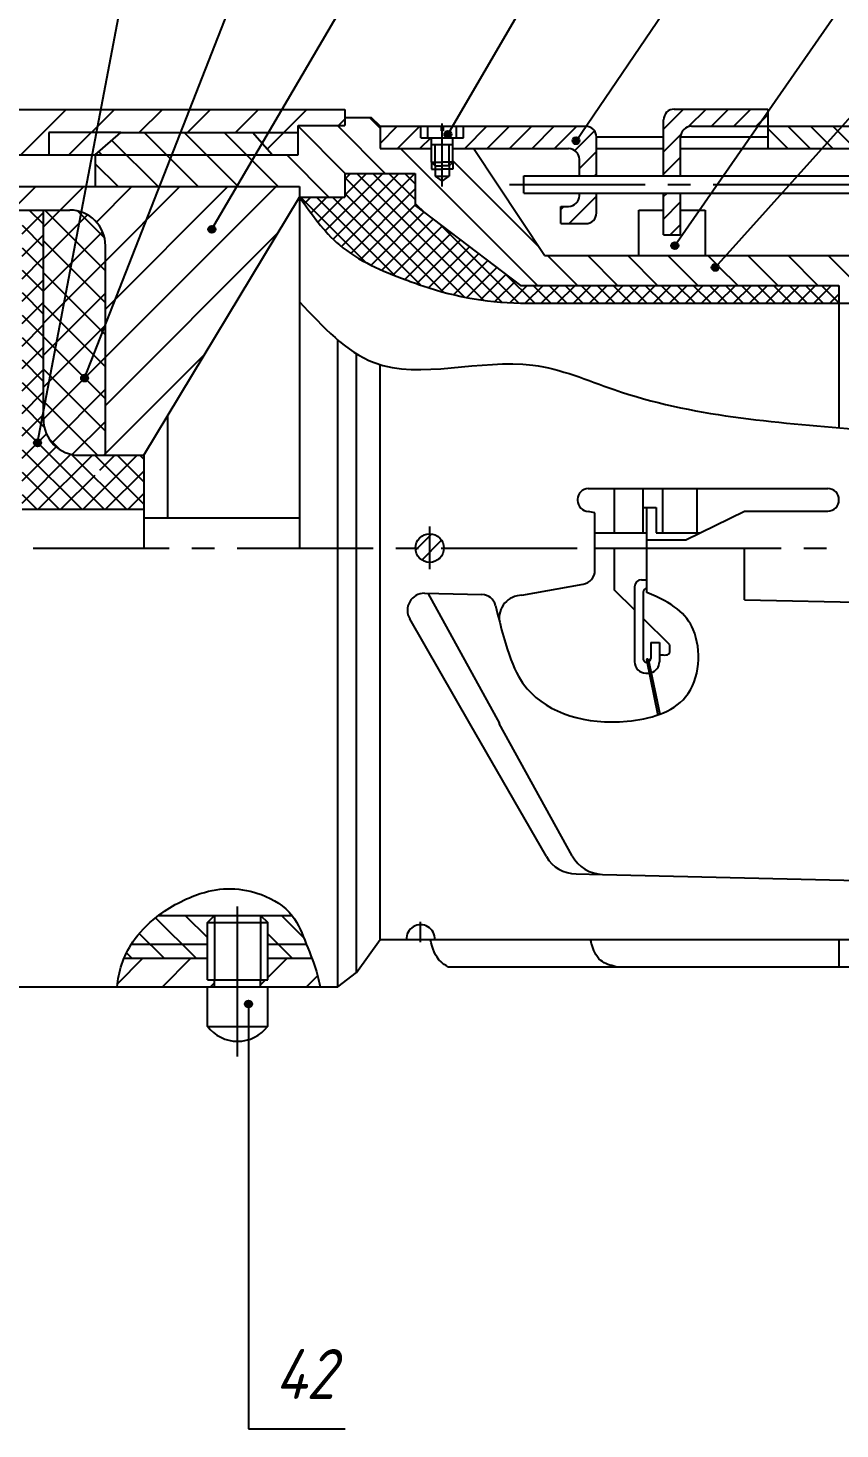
# Model space of a CAD drawing. Extents: x 8551 to 12754, y 3586 to 4451.
# Drawn here: x 10777.6 to 10891.3, y 4073.1 to 4269.3 of the extents above; entities that cross this region are included whole.
import ezdxf

# ---------------------------------------------------------------- set-up
doc = ezdxf.new("R2010")
doc.units = 0
doc.linetypes.add('CENTER2', pattern=[28.575, 19.05, -3.175, 3.175, -3.175])
doc.layers.get('0').update_dxf_attribs({"linetype": 'CONTINUOUS'})
for name, color, linetype in [('DUONGTAM', 3, 'CENTER2'), ('LIENDAM', 7, 'CONTINUOUS'), ('LIENMANH', 1, 'CONTINUOUS'), ('MATCAT', 5, 'CONTINUOUS'), ('TEXT', 6, 'CONTINUOUS')]:
    doc.layers.add(name, color=color, linetype=linetype)
doc.styles.add('CHUTH', font='vnsimple.shx', dxfattribs={"width": 0.8, "oblique": 15})

msp = doc.modelspace()

# ---------------------------------------------------------------- hatches: boundary and pattern name
at = {"layer": 'LIENDAM'}
h = msp.add_hatch(dxfattribs=at)
h.set_pattern_fill('ANSI31', color=5, scale=1.5, style=0)
h.set_pattern_definition([(45, (4571.3073, 3865.453), (-3.367596, 3.367596), [])])
h.paths.add_polyline_path([(10762.76, 4257.88), (10722.73, 4257.88), (10720.5, 4255.01, -0.231602), (10720.69, 4254.62, -1), (10719.69, 4254.62, -0.623901), (10720.5, 4255.01), (10722.73, 4257.88), (10721.68, 4257.88), (10711.82, 4255.87), (10669.8, 4255.87), (10665.88, 4251.5), (10757.78, 4251.5)])
h.paths.add_polyline_path([(10789.48, 4257.88), (10762.76, 4257.88), (10757.78, 4251.5), (10780.49, 4251.5), (10780.49, 4254.63), (10786.72, 4254.63)])
h.paths.add_polyline_path([(10790.56, 4254.63), (10786.72, 4254.63), (10784.06, 4251.5), (10786.98, 4251.5)])
h.paths.add_polyline_path([(10786.72, 4254.63), (10780.49, 4254.63), (10780.49, 4251.5), (10784.06, 4251.5)], flags=17)
h.paths.add_polyline_path([(10816.75, 4257.88), (10789.48, 4257.88), (10786.72, 4254.63), (10790.56, 4254.63), (10809.04, 4254.63), (10814.16, 4254.63)])
h.paths.add_polyline_path([(10814.16, 4254.63), (10809.04, 4254.63), (10811.71, 4251.56)])
h.paths.add_polyline_path([(10815.4, 4254.63), (10814.16, 4254.63), (10811.71, 4251.56), (10811.76, 4251.5), (10815.4, 4251.5)])
h.paths.add_polyline_path([(10821.97, 4257.88), (10816.75, 4257.88), (10814.16, 4254.63), (10815.4, 4254.63), (10815.4, 4255.62), (10821.97, 4255.62)])
edge = h.paths.add_edge_path()
edge.add_line((10669.8, 4255.87), (10646.8, 4255.87))
edge.add_spline(control_points=[(10646.8, 4255.87), (10647.11, 4254.4), (10647.38, 4252.95), (10647.61, 4251.5)], knot_values=[17.261325, 17.261325, 17.261325, 17.261325, 17.787383, 17.787383, 17.787383, 17.787383], degree=3, periodic=0)
edge.add_line((10647.61, 4251.5), (10665.88, 4251.5))
edge.add_line((10665.88, 4251.5), (10669.8, 4255.87))
edge = h.paths.add_edge_path()
edge.add_spline(control_points=[(10645.59, 4251.5), (10645.58, 4251.54), (10645.58, 4251.57), (10645.38, 4252.73), (10645.17, 4253.85), (10644.77, 4255.87)], knot_values=[17.301364, 17.301364, 17.301364, 17.301364, 17.314458, 17.314458, 17.729153, 17.729153, 17.729153, 17.729153], degree=3, periodic=0)
edge.add_line((10644.77, 4255.87), (10644.38, 4255.87))
edge.add_line((10644.38, 4255.87), (10640.52, 4251.5))
edge.add_line((10640.52, 4251.5), (10645.59, 4251.5))
h.paths.add_polyline_path([(10644.38, 4255.87), (10628.85, 4255.87), (10625.63, 4251.5), (10640.52, 4251.5)])
h.paths.add_polyline_path([(10628.85, 4255.87), (10618.85, 4255.87), (10618.85, 4254.63), (10617.04, 4254.63), (10613.25, 4248.27), (10616.39, 4248.27), (10623.75, 4251.5), (10625.63, 4251.5)])
h.paths.add_polyline_path([(10617.04, 4254.63), (10610.11, 4254.63), (10610.11, 4250.5), (10607.11, 4250.5), (10606.17, 4251.5), (10599.3, 4251.5), (10599.3, 4248.27), (10613.25, 4248.27)])
h.paths.add_polyline_path([(10604.28, 4253.5), (10599.35, 4253.5), (10599.3, 4253.39), (10599.3, 4251.5), (10606.17, 4251.5)], flags=17)
h.paths.add_polyline_path([(10596.3, 4253.5), (10592.05, 4253.5), (10590.44, 4252.21), (10590.34, 4251.5), (10596.3, 4251.5)])
h.paths.add_polyline_path([(10596.3, 4251.5), (10590.34, 4251.5), (10589.86, 4248.27), (10596.3, 4248.27)])
h.paths.add_polyline_path([(10590.34, 4251.5), (10589.55, 4251.5), (10589.55, 4248.27), (10589.86, 4248.27)])
h = msp.add_hatch(dxfattribs=at)
h.set_pattern_fill('ANSI31', color=5, scale=0.7, angle=180, style=0)
h.set_pattern_definition([(225, (10697.9407, 3674.6949), (1.571545, -1.571545), [])])
h.paths.add_polyline_path([(10868.1, 4257.92, 0.414214), (10866.6, 4256.42), (10866.6, 4248.56), (10869, 4248.56), (10869, 4254.02, -0.414214), (10870.5, 4255.52), (10881.21, 4255.52), (10881.21, 4257.92)])
h.paths.add_polyline_path([(10866.6, 4246.16), (10866.6, 4240.32), (10869, 4240.32), (10869, 4246.16)])
for points in [[(10835.9, 4254.38, 1), (10836.9, 4254.38, 1)], [(10853.84, 4253.49, 1), (10854.84, 4253.49, 1)], [(10802.83, 4241.09, 1), (10803.83, 4241.09, 1)], [(10867.68, 4238.8, 1), (10868.68, 4238.8, 1)], [(10873.34, 4235.75, 1), (10874.34, 4235.75, 1)], [(10785, 4220.25, 1), (10786, 4220.25, 1)], [(10778.41, 4211.19, 1), (10779.41, 4211.19, 1)], [(10807.96, 4132.59, 1), (10808.96, 4132.59, 1)]]:
    msp.add_hatch(color=6, dxfattribs=at).paths.add_polyline_path(points)
h = msp.add_hatch(dxfattribs=at)
h.set_pattern_fill('ANSI31', color=5, scale=0.7, angle=90, style=0)
h.set_pattern_definition([(135, (10697.9407, 3674.6949), (-1.571545, -1.571545), [])])
h.paths.add_polyline_path([(10881.21, 4255.52), (10881.21, 4252.4), (10894.93, 4252.4, -0.414214), (10896.43, 4250.9), (10896.43, 4248.56), (10898.83, 4248.56), (10898.83, 4254.02, 0.414214), (10897.33, 4255.52)])
h.paths.add_polyline_path([(10896.43, 4246.16), (10896.43, 4244.04), (10898.72, 4244.04), (10898.72, 4246.16)])
h = msp.add_hatch(dxfattribs=at)
h.set_pattern_fill('ANSI31', color=5, scale=1.5, angle=180, style=0)
h.set_pattern_definition([(225, (10697.9407, 3674.695), (3.367596, -3.367596), [])])
h.paths.add_polyline_path([(10788.42, 4238.78), (10788.42, 4209.45), (10793.8, 4209.45), (10815.62, 4245.59), (10815.62, 4247.07), (10771.49, 4247.07), (10771.49, 4243.78), (10783.42, 4243.78, -0.414214)])
h = msp.add_hatch(dxfattribs=at)
h.set_pattern_fill('ANSI37', color=4, scale=0.7, angle=180, style=0)
h.set_pattern_definition([(225, (4571.3073, 3865.4532), (1.5715448, -1.5715448), []), (315, (4571.3073, 3865.4532), (1.5715448, 1.5715448), [])])
h.paths.add_polyline_path([(10787.46, 4206.7, -0.591148), (10786.69, 4207.12, -1), (10787.69, 4207.12, -0.256954), (10787.46, 4206.7), (10790.52, 4201.87), (10793.8, 4201.87), (10793.8, 4209.45), (10784.74, 4209.45, -0.129499), (10782.27, 4210.1), (10780.69, 4201.87), (10790.52, 4201.87)])
h.paths.add_polyline_path([(10782.27, 4210.1, -0.27022), (10779.74, 4214.45), (10779.74, 4243.78), (10777.5, 4243.78), (10776.74, 4242.89), (10776.74, 4201.87), (10780.69, 4201.87)])
h = msp.add_hatch(dxfattribs=at)
h.set_pattern_fill('ANSI37', color=5, angle=180, style=0)
h.set_pattern_definition([(225, (10697.9407, 3674.695), (2.245064, -2.245064), []), (315, (10697.9407, 3674.695), (2.245064, 2.245064), [])])
h.paths.add_polyline_path([(10779.74, 4214.45, 0.414214), (10784.74, 4209.45), (10788.42, 4209.45), (10788.42, 4238.78, 0.414214), (10783.42, 4243.78), (10779.74, 4243.78)])
h = msp.add_hatch(dxfattribs=at)
h.set_pattern_fill('ANSI31', color=3, scale=0.5, angle=180, style=0)
h.set_pattern_definition([(225, (10697.9407, 3976.8995), (1.122532, -1.122532), [])])
h.paths.add_polyline_path([(10831.84, 4196.44), (10833.84, 4196.44), (10833.84, 4198.44, 0.414214)])
h.paths.add_polyline_path([(10833.84, 4198.44), (10833.84, 4196.44), (10835.84, 4196.44, 0.414214)])
h.paths.add_polyline_path([(10833.84, 4196.44), (10833.84, 4194.44, 0.414214), (10835.84, 4196.44)])
h.paths.add_polyline_path([(10831.84, 4196.44, 0.414214), (10833.84, 4194.44), (10833.84, 4196.44)])
h = msp.add_hatch(dxfattribs=at)
h.set_pattern_fill('ANSI31', color=5, angle=90, style=0)
h.set_pattern_definition([(135, (10203.5675, 3865.4532), (-2.245064, -2.245064), [])])
edge = h.paths.add_edge_path()
edge.add_line((10802.7, 4140.99), (10802.7, 4143.99))
edge.add_line((10802.7, 4143.99), (10803.7, 4144.99))
edge.add_line((10803.7, 4144.99), (10795.85, 4144.99))
edge.add_spline(control_points=[(10795.85, 4144.99), (10795.77, 4144.93), (10794.3, 4143.81), (10793.02, 4142.43), (10792.14, 4141.09), (10792.08, 4140.99)], knot_values=[6.271132, 6.271132, 6.271132, 6.271132, 6.508368, 10.458556, 10.780594, 10.780594, 10.780594, 10.780594], degree=3, periodic=0)
edge.add_line((10792.08, 4140.99), (10802.7, 4140.99))
edge = h.paths.add_edge_path()
edge.add_spline(control_points=[(10816.55, 4140.99), (10816, 4142.39), (10815.46, 4143.83), (10814.56, 4144.97), (10814.55, 4144.99)], knot_values=[29.978048, 29.978048, 29.978048, 29.978048, 34.422523, 34.497859, 34.497859, 34.497859, 34.497859], degree=3, periodic=0)
edge.add_line((10814.55, 4144.99), (10810.16, 4144.99))
edge.add_line((10810.16, 4144.99), (10811.16, 4143.99))
edge.add_line((10811.16, 4143.99), (10811.16, 4140.99))
edge.add_line((10811.16, 4140.99), (10816.55, 4140.99))
edge = h.paths.add_edge_path()
edge.add_spline(control_points=[(10817.33, 4138.99), (10817.08, 4139.66), (10816.82, 4140.32), (10816.55, 4140.99)], knot_values=[34.497859, 34.497859, 34.497859, 34.497859, 36.633177, 36.633177, 36.633177, 36.633177], degree=3, periodic=0)
edge.add_line((10816.55, 4140.99), (10811.16, 4140.99))
edge.add_line((10811.16, 4140.99), (10811.16, 4138.99))
edge.add_line((10811.16, 4138.99), (10817.33, 4138.99))
edge = h.paths.add_edge_path()
edge.add_line((10802.7, 4138.99), (10802.7, 4140.99))
edge.add_line((10802.7, 4140.99), (10792.08, 4140.99))
edge.add_spline(control_points=[(10792.08, 4140.99), (10791.65, 4140.33), (10791.31, 4139.66), (10791.03, 4138.99)], knot_values=[4.159691, 4.159691, 4.159691, 4.159691, 6.271132, 6.271132, 6.271132, 6.271132], degree=3, periodic=0)
edge.add_line((10791.03, 4138.99), (10802.7, 4138.99))
h = msp.add_hatch(dxfattribs=at)
h.set_pattern_fill('ANSI31', color=5, scale=1.5, style=0)
h.set_pattern_definition([(45, (10203.5675, 3865.453), (-3.367596, 3.367596), [])])
edge = h.paths.add_edge_path()
edge.add_spline(control_points=[(10791.03, 4138.99), (10790.48, 4137.67), (10790.18, 4136.33), (10790.05, 4134.99)], knot_values=[0, 0, 0, 0, 4.159691, 4.159691, 4.159691, 4.159691], degree=3, periodic=0)
edge.add_line((10790.05, 4134.99), (10803.7, 4134.99))
edge.add_line((10803.7, 4134.99), (10803.7, 4135.99))
edge.add_line((10803.7, 4135.99), (10802.7, 4135.99))
edge.add_line((10802.7, 4135.99), (10802.7, 4138.99))
edge.add_line((10802.7, 4138.99), (10791.03, 4138.99))
edge = h.paths.add_edge_path()
edge.add_line((10815.16, 4134.99), (10818.48, 4134.99))
edge.add_spline(control_points=[(10818.48, 4134.99), (10818.38, 4135.53), (10818.09, 4136.88), (10817.63, 4138.2), (10817.33, 4138.99)], knot_values=[36.633177, 36.633177, 36.633177, 36.633177, 38.261339, 40.813591, 40.813591, 40.813591, 40.813591], degree=3, periodic=0)
edge.add_line((10817.33, 4138.99), (10811.16, 4138.99))
edge.add_line((10811.16, 4138.99), (10811.16, 4135.99))
edge.add_line((10811.16, 4135.99), (10810.16, 4135.99))
edge.add_line((10810.16, 4135.99), (10810.16, 4134.99))
edge.add_line((10810.16, 4134.99), (10815.16, 4134.99))
at = {"layer": 'MATCAT'}
h = msp.add_hatch(dxfattribs=at)
h.set_pattern_fill('ANSI31', color=5, scale=1.25, angle=90, style=0)
h.set_pattern_definition([(135, (4571.3073, 3865.4532), (-2.80633, -2.80633), [])])
h.paths.add_polyline_path([(10894.61, 4237.4), (10876.67, 4237.4), (10875.01, 4237.4), (10874.13, 4236.16, -0.242941), (10874.34, 4235.75, -1), (10873.34, 4235.75, -0.609087), (10874.13, 4236.16), (10875.01, 4237.4), (10862.6, 4237.4), (10862.6, 4233.22), (10891.18, 4233.22), (10894.61, 4233.74)])
h.paths.add_polyline_path([(10895.81, 4233.74), (10894.61, 4233.74), (10891.18, 4233.22), (10891.18, 4230.73), (10895.81, 4230.73)])
h.paths.add_polyline_path([(10921.98, 4233.74), (10896.74, 4233.74), (10895.81, 4233.74), (10895.81, 4230.73), (10921.98, 4230.73)])
h.paths.add_polyline_path([(10898.39, 4235.74), (10896.74, 4233.74), (10900.03, 4233.74)])
h.paths.add_polyline_path([(10919.98, 4235.74), (10898.39, 4235.74), (10900.03, 4233.74), (10917.98, 4233.74)])
h.paths.add_polyline_path([(10919.98, 4235.74), (10917.98, 4233.74), (10921.98, 4233.74)])
h.paths.add_polyline_path([(10839.97, 4252.4), (10837.09, 4252.4), (10837.09, 4250.5), (10837.09, 4249.5), (10836.59, 4249.5), (10836.59, 4248.54), (10835.59, 4247.83), (10834.59, 4248.54), (10834.59, 4249.5), (10834.09, 4249.5), (10834.09, 4250.5), (10834.09, 4252.4), (10828.17, 4252.4), (10826.91, 4252.4), (10826.91, 4255.52), (10826.2, 4256.21), (10826.2, 4248.92), (10830.67, 4248.92), (10831.82, 4248.92), (10831.82, 4244.4), (10846.58, 4233.22), (10862.6, 4233.22), (10862.6, 4237.4), (10849.91, 4237.4)])
h.paths.add_polyline_path([(10837.09, 4250.5), (10836.59, 4250), (10836.59, 4249.5), (10837.09, 4249.5)], flags=17)
h.paths.add_polyline_path([(10834.59, 4250), (10834.09, 4250.5), (10834.09, 4249.5), (10834.59, 4249.5)], flags=17)
h.paths.add_polyline_path([(10826.2, 4256.21), (10825.64, 4256.75), (10821.97, 4256.75), (10821.97, 4255.62), (10815.4, 4255.62), (10815.4, 4251.5), (10811.76, 4251.5), (10811.66, 4251.5), (10808.11, 4247.07), (10815.62, 4247.07), (10815.62, 4245.59), (10821.97, 4245.59), (10821.97, 4248.92), (10826.2, 4248.92)])
h.paths.add_polyline_path([(10811.66, 4251.5), (10786.98, 4251.5), (10786.98, 4247.07), (10808.11, 4247.07)])
h.paths.add_polyline_path([(10809.04, 4254.63), (10790.56, 4254.63), (10787.48, 4251.94), (10787.92, 4251.5), (10811.66, 4251.5), (10811.71, 4251.56)])

# ---------------------------------------------------------------- linework, layer by layer
msp.add_line((10790.56, 4254.63), (10809.04, 4254.63))
at = {"layer": 'DUONGTAM', "linetype": 'CENTER2'}
msp.add_line((10835.59, 4247.1), (10835.59, 4255.89), dxfattribs=at)
at = {"layer": 'DUONGTAM'}
for p, q in [((10845, 4247.36), (10972.76, 4247.36)), ((10833.84, 4193.49), (10833.84, 4199.45)), ((9978.21, 4196.44), (11072.99, 4196.44)), ((10832.57, 4141.23), (10832.57, 4144.11))]:
    msp.add_line(p, q, dxfattribs=at)
at = {"layer": 'LIENDAM'}
for p, q in [((10721.68, 4257.88), (10821.97, 4257.88)), ((10821.97, 4257.88), (10821.97, 4255.62)), ((10868.1, 4257.92), (10881.21, 4257.92)), ((10881.21, 4257.92), (10881.21, 4252.4)), ((10821.97, 4256.75), (10825.64, 4256.75)), ((10826.91, 4255.52), (10825.64, 4256.75)), ((10866.6, 4248.56), (10866.6, 4256.42)), ((10780.49, 4254.63), (10780.49, 4251.5)), ((10786.98, 4251.5), (10790.56, 4254.63)), ((10811.76, 4251.5), (10809.04, 4254.63)), ((10815.4, 4255.62), (10821.97, 4255.62)), ((10815.4, 4251.5), (10815.4, 4255.62)), ((10826.91, 4255.52), (10835.44, 4255.52)), ((10826.91, 4255.52), (10826.91, 4252.4)), ((10832.59, 4253.91), (10832.59, 4255.52)), ((10832.59, 4253.91), (10838.59, 4253.91)), ((10833.59, 4253.91), (10833.59, 4255.52)), ((10834.09, 4250.5), (10834.09, 4253.91)), ((10835.44, 4255.52), (10835.44, 4254.88)), ((10835.44, 4255.52), (10855.71, 4255.52)), ((10835.44, 4254.88), (10835.59, 4254.88)), ((10835.74, 4254.88), (10835.59, 4254.88)), ((10835.74, 4255.52), (10835.74, 4254.88)), ((10837.09, 4250.5), (10837.09, 4253.91)), ((10837.59, 4253.91), (10837.59, 4255.52)), ((10838.59, 4253.91), (10838.59, 4255.52)), ((10857.21, 4248.56), (10857.21, 4254.02)), ((10857.21, 4254.02), (10866.6, 4254.02)), ((10869, 4248.56), (10869, 4254.02)), ((10869, 4254.02), (10881.21, 4254.02)), ((10870.5, 4255.52), (10897.33, 4255.52)), ((10826.91, 4252.4), (10828.17, 4252.4)), ((10828.17, 4252.4), (10834.09, 4252.4)), ((10834.09, 4252.97), (10837.09, 4252.97)), ((10837.09, 4252.4), (10853.31, 4252.4)), ((10849.91, 4237.4), (10839.97, 4252.4)), ((10857.21, 4252.4), (10866.6, 4252.4)), ((10869, 4252.4), (10894.93, 4252.4)), ((10647.61, 4251.5), (10786.98, 4251.5)), ((10786.98, 4251.5), (10786.98, 4247.07)), ((10811.76, 4251.5), (10815.4, 4251.5)), ((10834.09, 4250.5), (10835.59, 4250.5)), ((10834.09, 4250.5), (10834.59, 4250)), ((10834.59, 4250), (10834.59, 4248.54)), ((10834.59, 4250), (10835.59, 4250)), ((10837.09, 4250.5), (10835.59, 4250.5)), ((10836.59, 4250), (10835.59, 4250)), ((10837.09, 4250.5), (10836.59, 4250)), ((10836.59, 4250), (10836.59, 4248.54)), ((10854.81, 4248.56), (10854.81, 4250.9)), ((10821.97, 4248.92), (10830.67, 4248.92)), ((10821.97, 4248.92), (10821.97, 4245.59)), ((10830.67, 4248.92), (10831.82, 4248.92)), ((10831.82, 4248.92), (10831.82, 4244.4)), ((10834.09, 4249.5), (10835.59, 4249.5)), ((10834.59, 4248.54), (10835.59, 4247.83)), ((10834.59, 4248.54), (10836.59, 4248.54)), ((10837.09, 4249.5), (10835.59, 4249.5)), ((10835.59, 4247.83), (10836.59, 4248.54)), ((10847.01, 4246.16), (10847.01, 4248.56)), ((10847.01, 4248.56), (10898.83, 4248.56)), ((10771.49, 4247.07), (10815.62, 4247.07)), ((10815.62, 4247.07), (10815.62, 4196.44)), ((10847.01, 4246.16), (10899.46, 4246.16)), ((10854.81, 4245.79), (10854.81, 4246.16)), ((10857.21, 4243.39), (10857.21, 4246.16)), ((10866.6, 4240.32), (10866.6, 4246.16)), ((10869, 4240.32), (10869, 4246.16)), ((10793.8, 4209.45), (10815.62, 4245.59)), ((10815.62, 4245.59), (10821.97, 4245.59)), ((10831.82, 4244.4), (10846.58, 4233.22)), ((10852.22, 4244.29), (10853.31, 4244.29)), ((10852.22, 4241.89), (10852.22, 4244.29)), ((10760.29, 4243.78), (10783.42, 4243.78)), ((10779.74, 4214.45), (10779.74, 4243.78)), ((10863.14, 4237.4), (10863.14, 4243.79)), ((10863.14, 4243.79), (10866.6, 4243.79)), ((10869, 4243.79), (10872.41, 4243.79)), ((10872.41, 4243.79), (10872.41, 4237.4)), ((10852.22, 4241.89), (10855.71, 4241.89)), ((10866.6, 4240.32), (10869, 4240.32)), ((10788.42, 4209.45), (10788.42, 4238.78)), ((10849.91, 4237.4), (10876.67, 4237.4)), ((10876.67, 4237.4), (10898.39, 4237.4)), ((10846.58, 4233.22), (10891.18, 4233.22)), ((10891.18, 4233.22), (10891.18, 4213.31)), ((10847.5, 4230.73), (10924.33, 4230.73)), ((10820.97, 4134.99), (10820.97, 4225.59)), ((10823.61, 4137), (10823.61, 4223.65)), ((10826.91, 4141.6), (10826.91, 4222.14)), ((10797.1, 4214.92), (10797.1, 4200.69)), ((10784.74, 4209.45), (10793.8, 4209.45)), ((10793.8, 4209.45), (10793.8, 4196.44)), ((10854.56, 4203.28), (10854.56, 4203.12)), ((10856.06, 4204.78), (10877.92, 4204.78)), ((10859.74, 4198.58), (10859.74, 4204.78)), ((10863.74, 4198.58), (10863.74, 4204.78)), ((10866.52, 4198.58), (10866.52, 4204.78)), ((10871.33, 4198.58), (10871.33, 4204.78)), ((10877.92, 4204.78), (10889.6, 4204.78)), ((10776.74, 4201.87), (10793.8, 4201.87)), ((10856.99, 4201.4), (10856.06, 4201.55)), ((10856.99, 4193.34), (10856.99, 4201.4)), ((10863.74, 4202.11), (10865.58, 4202.11)), ((10864.27, 4198.58), (10864.27, 4202.11)), ((10865.58, 4202.11), (10865.58, 4198.58)), ((10869.71, 4197.58), (10877.92, 4201.62)), ((10877.92, 4201.62), (10889.6, 4201.62)), ((10793.8, 4200.69), (10815.62, 4200.69)), ((10856.99, 4198.58), (10864.27, 4198.58)), ((10864.27, 4190.24), (10864.27, 4198.58)), ((10864.27, 4197.58), (10869.71, 4197.58)), ((10865.58, 4198.58), (10871.74, 4198.58)), ((10856.99, 4196.44), (10864.27, 4196.44)), ((10859.74, 4190.55), (10859.74, 4196.44)), ((10877.92, 4189.19), (10877.92, 4196.44)), ((10846.76, 4189.84), (10855.35, 4191.37)), ((10863.53, 4192.01), (10864.27, 4192.01)), ((10833.12, 4190.12), (10841.16, 4189.94)), ((10843.68, 4171.88), (10833.64, 4190.12)), ((10862.53, 4187.8), (10859.74, 4190.55)), ((10862.53, 4191.01), (10862.53, 4180.53)), ((10863.74, 4190.27), (10863.74, 4180.96)), ((10864.27, 4190.77), (10864.24, 4190.77)), ((10877.92, 4189.19), (10945.07, 4187.79)), ((10839.46, 4171.88), (10831.04, 4186.53)), ((10867.45, 4182.94), (10863.74, 4186.6)), ((10864.81, 4183.21), (10866.02, 4183.21)), ((10864.81, 4183.21), (10864.81, 4180.96)), ((10866.02, 4183.21), (10866.02, 4180.53)), ((10864.21, 4180.82), (10865.8, 4173.06)), ((10864.24, 4180.46), (10864.29, 4180.46)), ((10864.44, 4180.91), (10866.06, 4173.16)), ((10864.13, 4178.93), (10864.6, 4178.93)), ((10850.19, 4153.24), (10839.46, 4171.88)), ((10853.81, 4153.33), (10843.59, 4171.88)), ((10854.35, 4150.83), (10858.06, 4150.74)), ((10858.06, 4150.74), (10877.92, 4150.26)), ((10877.92, 4150.26), (10952.24, 4148.45)), ((10795.85, 4144.99), (10814.61, 4144.99)), ((10802.7, 4143.99), (10803.7, 4144.99)), ((10802.7, 4135.99), (10802.7, 4143.99)), ((10802.7, 4143.99), (10811.16, 4143.99)), ((10810.16, 4144.99), (10811.16, 4143.99)), ((10811.16, 4135.99), (10811.16, 4143.99)), ((10823.61, 4137), (10826.91, 4141.6)), ((10826.91, 4141.6), (10877.92, 4141.6)), ((10877.92, 4141.6), (10952.24, 4141.6)), ((10891.18, 4141.6), (10891.18, 4137.81)), ((10791.03, 4138.99), (10802.7, 4138.99)), ((10811.16, 4138.99), (10817.33, 4138.99)), ((10820.97, 4134.99), (10823.61, 4137)), ((10836.38, 4137.81), (10877.92, 4137.81)), ((10877.92, 4137.81), (10952.24, 4137.81)), ((10721.68, 4134.99), (10815.16, 4134.99)), ((10802.7, 4135.99), (10811.16, 4135.99)), ((10802.7, 4129.46), (10802.7, 4134.99)), ((10803.7, 4134.99), (10803.7, 4135.99)), ((10810.16, 4134.99), (10810.16, 4135.99)), ((10811.16, 4129.46), (10811.16, 4134.99)), ((10815.16, 4134.99), (10820.97, 4134.99)), ((10808.46, 4073.07), (10822.02, 4073.07))]:
    msp.add_line(p, q, dxfattribs=at)
at = {"layer": 'LIENDAM', "color": 1}
for p, q in [((10809.04, 4254.63), (10815.4, 4254.63)), ((10834.59, 4250), (10834.59, 4252.97)), ((10836.59, 4250), (10836.59, 4252.97)), ((10786.98, 4251.5), (10811.76, 4251.5)), ((10819.21, 4240.87), (10827.26, 4248.92)), ((10820.3, 4239.72), (10829.5, 4248.92)), ((10821.49, 4238.66), (10831.75, 4248.92)), ((10821.97, 4248.12), (10822.77, 4248.92)), ((10821.97, 4245.88), (10825.01, 4248.92)), ((10838.72, 4231.59), (10821.97, 4248.35)), ((10841.42, 4231.14), (10823.65, 4248.92)), ((10843.94, 4230.87), (10825.89, 4248.92)), ((10831.82, 4245.24), (10828.14, 4248.92)), ((10831.82, 4247.48), (10830.38, 4248.92)), ((10835.79, 4232.28), (10821.97, 4246.11)), ((10822.78, 4237.71), (10831.82, 4246.75)), ((10824.9, 4236.44), (10815.75, 4245.59)), ((10816.27, 4244.67), (10817.19, 4245.59)), ((10817.21, 4243.36), (10819.44, 4245.59)), ((10828.99, 4234.59), (10817.99, 4245.59)), ((10818.18, 4242.09), (10821.68, 4245.59)), ((10832.54, 4233.29), (10820.24, 4245.59)), ((10824.16, 4236.85), (10831.82, 4244.5)), ((10825.63, 4236.07), (10833.04, 4243.48)), ((10827.16, 4235.35), (10834.32, 4242.51)), ((10828.74, 4234.69), (10835.59, 4241.54)), ((10830.37, 4234.07), (10836.87, 4240.57)), ((10846.31, 4230.75), (10835.26, 4241.8)), ((10832.01, 4233.47), (10838.15, 4239.61)), ((10833.69, 4232.9), (10839.43, 4238.64)), ((10835.42, 4232.38), (10840.7, 4237.67)), ((10837.2, 4231.93), (10841.98, 4236.7)), ((10839.05, 4231.53), (10843.26, 4235.74)), ((10840.97, 4231.21), (10844.53, 4234.77)), ((10848.57, 4230.73), (10844.52, 4234.78)), ((10842.97, 4230.96), (10845.81, 4233.8)), ((10845.05, 4230.8), (10847.48, 4233.22)), ((10847.23, 4230.73), (10849.72, 4233.22)), ((10850.81, 4230.73), (10848.32, 4233.22)), ((10849.48, 4230.73), (10851.97, 4233.22)), ((10853.06, 4230.73), (10850.57, 4233.22)), ((10851.72, 4230.73), (10854.21, 4233.22)), ((10855.3, 4230.73), (10852.81, 4233.22)), ((10853.97, 4230.73), (10856.46, 4233.22)), ((10857.55, 4230.73), (10855.06, 4233.22)), ((10856.21, 4230.73), (10858.7, 4233.22)), ((10859.79, 4230.73), (10857.3, 4233.22)), ((10858.46, 4230.73), (10860.95, 4233.22)), ((10862.04, 4230.73), (10859.55, 4233.22)), ((10860.7, 4230.73), (10863.19, 4233.22)), ((10864.28, 4230.73), (10861.79, 4233.22)), ((10862.95, 4230.73), (10865.44, 4233.22)), ((10866.53, 4230.73), (10864.04, 4233.22)), ((10865.19, 4230.73), (10867.68, 4233.22)), ((10868.77, 4230.73), (10866.28, 4233.22)), ((10867.44, 4230.73), (10869.93, 4233.22)), ((10871.02, 4230.73), (10868.53, 4233.22)), ((10869.68, 4230.73), (10872.17, 4233.22)), ((10873.26, 4230.73), (10870.77, 4233.22)), ((10871.93, 4230.73), (10874.42, 4233.22)), ((10875.51, 4230.73), (10873.02, 4233.22)), ((10874.17, 4230.73), (10876.66, 4233.22)), ((10877.75, 4230.73), (10875.26, 4233.22)), ((10876.42, 4230.73), (10878.91, 4233.22)), ((10880, 4230.73), (10877.51, 4233.22)), ((10878.66, 4230.73), (10881.15, 4233.22)), ((10882.24, 4230.73), (10879.75, 4233.22)), ((10880.91, 4230.73), (10883.4, 4233.22)), ((10884.49, 4230.73), (10882, 4233.22)), ((10883.15, 4230.73), (10885.64, 4233.22)), ((10886.73, 4230.73), (10884.24, 4233.22)), ((10885.4, 4230.73), (10887.89, 4233.22)), ((10888.98, 4230.73), (10886.49, 4233.22)), ((10887.64, 4230.73), (10890.13, 4233.22)), ((10891.18, 4230.78), (10888.74, 4233.22)), ((10891.18, 4233.02), (10890.98, 4233.22)), ((10889.89, 4230.73), (10891.18, 4232.02)), ((10792.08, 4140.99), (10802.7, 4140.99)), ((10811.16, 4140.99), (10816.55, 4140.99))]:
    msp.add_line(p, q, dxfattribs=at)
at = {"layer": 'LIENDAM', "color": 5}
for p, q in [((10829.3, 4255.52), (10826.91, 4253.12)), ((10832.45, 4255.52), (10829.33, 4252.4)), ((10833.98, 4253.91), (10832.47, 4252.4)), ((10838.73, 4255.52), (10838.59, 4255.38)), ((10841.87, 4255.52), (10838.75, 4252.4)), ((10845.02, 4255.52), (10841.9, 4252.4)), ((10848.16, 4255.52), (10845.04, 4252.4)), ((10851.3, 4255.52), (10848.18, 4252.4)), ((10854.45, 4255.52), (10851.33, 4252.4)), ((10856.94, 4254.87), (10854.19, 4252.11)), ((10787.92, 4251.5), (10787.48, 4251.94)), ((10857.21, 4251.99), (10854.81, 4249.59)), ((10857.21, 4248.85), (10856.92, 4248.56)), ((10852.64, 4244.29), (10852.22, 4243.86)), ((10857.21, 4245.71), (10853.39, 4241.89))]:
    msp.add_line(p, q, dxfattribs=at)
at = {"layer": 'LIENDAM', "color": 3}
msp.add_line((10806.93, 4125.25), (10806.93, 4146.25), dxfattribs=at)
at = {"layer": 'LIENDAM', "color": 6}
for centre in [(10836.4, 4254.38), (10854.34, 4253.49), (10803.33, 4241.09), (10868.18, 4238.8), (10873.84, 4235.75), (10785.5, 4220.25), (10778.91, 4211.19), (10808.46, 4132.59)]:
    msp.add_circle(centre, 0.5, dxfattribs=at)
at = {"layer": 'LIENDAM'}
msp.add_circle((10833.84, 4196.44), 2, dxfattribs=at)
for centre, radius, start, end in [((10868.1, 4256.42), 1.5, 90, 180), ((10855.71, 4254.02), 1.5, 360, 90), ((10870.5, 4254.02), 1.5, 90, 180), ((10853.31, 4250.9), 1.5, 0, 90), ((10853.31, 4245.79), 1.5, 270, 0), ((10783.42, 4238.78), 5, 0, 90), ((10855.71, 4243.39), 1.5, 270, 360), ((10847.5, 4275.73), 45, 251.0314, 270), ((10784.74, 4214.45), 5, 180, 270), ((10856.06, 4203.28), 1.5, 90, 180), ((10856.19, 4203.17), 1.62, 181.8118, 265.6223), ((10889.6, 4203.2), 1.58, 270, 90), ((10854.99, 4193.34), 2, 280.1352, 360), ((10863.53, 4191.01), 1, 90, 180), ((10833.12, 4187.72), 2.4, 90, 209.9085), ((10841.12, 4187.94), 2, 13.605, 88.7157), ((10846.79, 4186.64), 3.2, 90.5007, 189.1067), ((10864.24, 4190.27), 0.5, 90, 180), ((10864.13, 4180.53), 1.6, 180, 270), ((10864.24, 4180.96), 0.5, 180, 274.8161), ((10864.31, 4180.96), 0.5, 295.7159, 0), ((10864.42, 4180.53), 1.6, 285.3568, 360), ((10854.35, 4155.63), 4.8, 209.9085, 270), ((10858.19, 4155.74), 5, 208.8441, 268.6082), ((10832.57, 4141.69), 2, 357.5225, 182.4775), ((10806.93, 4132.68), 5.31, 217.232, 322.768)]:
    msp.add_arc(centre, radius, start, end, dxfattribs=at)
for points, knots in [([(10815.62, 4245.59), (10817.31, 4243.18), (10821.06, 4237.84), (10828, 4234.89), (10832.09, 4233.44), (10832.87, 4233.17)], [0, 0, 0, 0, 8.700438, 19.240321, 21.730108, 21.730108, 21.730108, 21.730108]), ([(10866.02, 4181.5), (10866.19, 4181.49), (10866.63, 4181.47), (10867.42, 4181.42), (10867.54, 4182.28), (10867.48, 4182.72), (10867.45, 4182.94)], [0.853542, 0.853542, 0.853542, 0.853542, 1.354741, 2.129338, 2.826427, 3.506303, 3.506303, 3.506303, 3.506303]), ([(10836.38, 4137.81), (10836.05, 4138.03), (10834.72, 4138.89), (10834.22, 4140.38), (10833.97, 4141.6)], [0, 0, 0, 0, 1.156221, 4.67054, 4.67054, 4.67054, 4.67054]), ([(10859.91, 4137.81), (10859.15, 4138.01), (10857.91, 4138.33), (10856.94, 4139.73), (10856.62, 4140.68), (10856.45, 4141.28), (10856.41, 4141.51), (10856.4, 4141.6)], [0, 0, 0, 0, 2.280709, 3.691214, 4.859017, 5.283981, 5.562571, 5.562571, 5.562571, 5.562571])]:
    msp.add_open_spline(points, degree=3, knots=knots, dxfattribs=at)
at = {"layer": 'LIENDAM', "color": 1}
for points, knots in [([(10843.06, 4188.41), (10844.7, 4181.67), (10847.3, 4174.25), (10858.5, 4170.8), (10871.51, 4174.37), (10872.17, 4185.53), (10867.9, 4188.71), (10864.27, 4190.24)], [4.42114, 4.42114, 4.42114, 4.42114, 13.361366, 27.980962, 35.754848, 44.466794, 51.430654, 51.430654, 51.430654, 51.430654]), ([(10790.05, 4134.99), (10790.26, 4137.11), (10791.24, 4140.51), (10795.74, 4145.37), (10801.54, 4148.32), (10806.11, 4148.96), (10810.63, 4148.08), (10814.81, 4145.54), (10816.57, 4140.89), (10817.94, 4137.58), (10818.38, 4135.53), (10818.48, 4134.99)], [0, 0, 0, 0, 6.59317, 10.543358, 15.860459, 20.071976, 24.595752, 30.053384, 34.497859, 39.185429, 40.813591, 40.813591, 40.813591, 40.813591])]:
    msp.add_open_spline(points, degree=3, knots=knots, dxfattribs=at)
at = {"layer": 'LIENDAM'}
msp.add_spline([(10864.21, 4180.82), (10864.3, 4180.95), (10864.44, 4180.91)], degree=3, dxfattribs=at)
at = {"layer": 'LIENMANH'}
for p, q in [((10790.56, 4254.63), (10780.49, 4254.63)), ((10834.09, 4250.5), (10834.09, 4249.5)), ((10837.09, 4250.5), (10837.09, 4249.5)), ((10803.7, 4144.99), (10803.7, 4135.99)), ((10810.16, 4144.99), (10810.16, 4135.99)), ((10802.7, 4129.46), (10811.16, 4129.46))]:
    msp.add_line(p, q, dxfattribs=at)
msp.add_spline([(10815.62, 4230.94), (10826.05, 4222.43), (10848.3, 4222.07), (10859.7, 4218.63), (10893.43, 4213.12), (10921.98, 4213.12), (10968.83, 4219.56), (10988.93, 4205.18), (11006.14, 4196.44)], degree=3, dxfattribs=at)
at = {"layer": 'TEXT'}
for p, q in [((10778.91, 4211.19), (10799.59, 4320.06)), ((10785.5, 4220.25), (10824.59, 4320.06)), ((10803.33, 4241.09), (10849.59, 4320.06)), ((10836.4, 4254.38), (10874.59, 4320.06)), ((10854.34, 4253.49), (10899.59, 4320.06)), ((10868.18, 4238.8), (10924.59, 4320.06)), ((10873.84, 4235.75), (10949.59, 4320.06)), ((10808.46, 4132.59), (10808.46, 4073.07))]:
    msp.add_line(p, q, dxfattribs=at)

# ---------------------------------------------------------------- texts
at = {"layer": 'TEXT', "style": 'CHUTH', "oblique": 15, "width": 0.8}
msp.add_text('42', height=7, dxfattribs=at).set_placement((10812.15, 4077.27))

doc.saveas('drawing.dxf')
